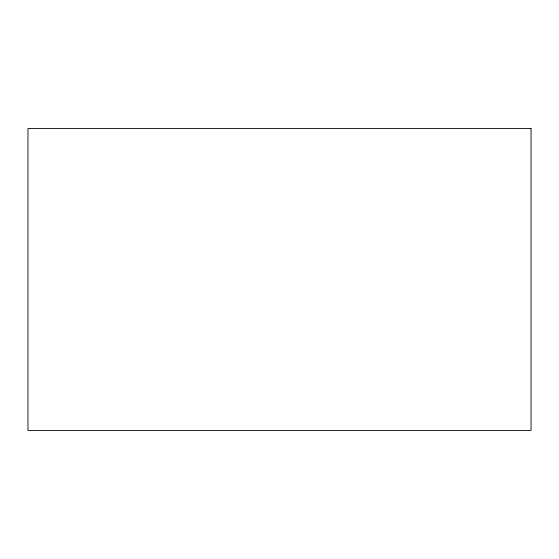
<?xml version="1.0" encoding="UTF-8"?>
<svg xmlns="http://www.w3.org/2000/svg" width="559" height="559" viewBox="0 0 559 559"><rect width="100%" height="100%" fill="white"/><g stroke="black" fill="none" stroke-linecap="round" stroke-linejoin="round"><path stroke-width="0.84" d="M531.05 128.57L27.95 128.57L27.95 430.43L531.05 430.43L531.05 128.57"/></g></svg>
